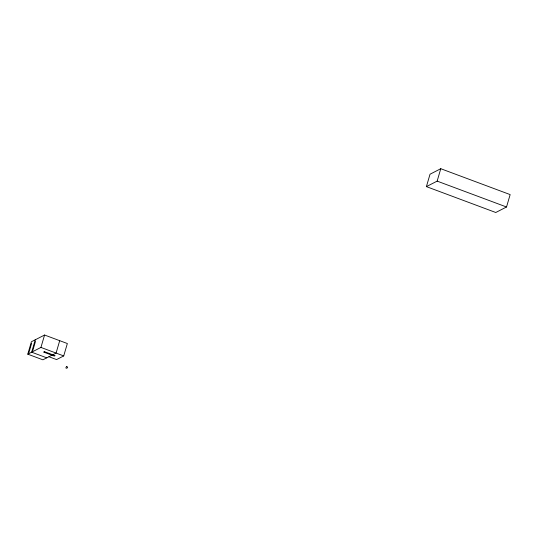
<?xml version="1.0" encoding="UTF-8"?>
<svg xmlns="http://www.w3.org/2000/svg" width="537" height="537" viewBox="0 0 537 537"><rect width="100%" height="100%" fill="white"/><g stroke="black" fill="none" stroke-linecap="round" stroke-linejoin="round"><path stroke-width="0.81" d="M27.776 354.172L31.401 341.767L44.571 335.028L67.347 343.526L63.722 355.924L56.573 359.582L48.934 356.729L42.906 359.817L27.776 354.172L40.94 347.426L44.571 335.028M28.394 354.393L31.582 343.472M35.267 339.787L31.649 352.191L46.779 357.837M32.26 352.413L35.455 341.492M59.708 340.673L56.076 353.077L48.934 356.729M426.398 186.621L430.03 174.216L440.776 168.712L510.15 194.595L506.525 206.993L495.772 212.498L426.398 186.621L437.152 181.117L440.776 168.712M66.554 366.502C63.836 369.886 70.085 367.523 66.669 366.496M437.152 181.117L506.525 206.993M40.94 347.426L63.722 355.924M44.45 351.661L43.631 352.077L54.297 356.058L55.116 355.642L44.45 351.661"/></g></svg>
